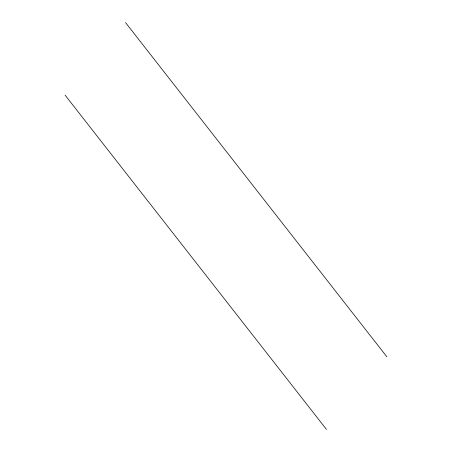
<?xml version="1.0" encoding="UTF-8"?>
<svg xmlns="http://www.w3.org/2000/svg" width="452" height="452" viewBox="0 0 452 452"><rect width="100%" height="100%" fill="white"/><g stroke="black" fill="none" stroke-linecap="round" stroke-linejoin="round"><path stroke-width="0.68" d="M125.543 22.6L386.895 356.831M65.105 95.169L326.457 429.4"/></g></svg>
